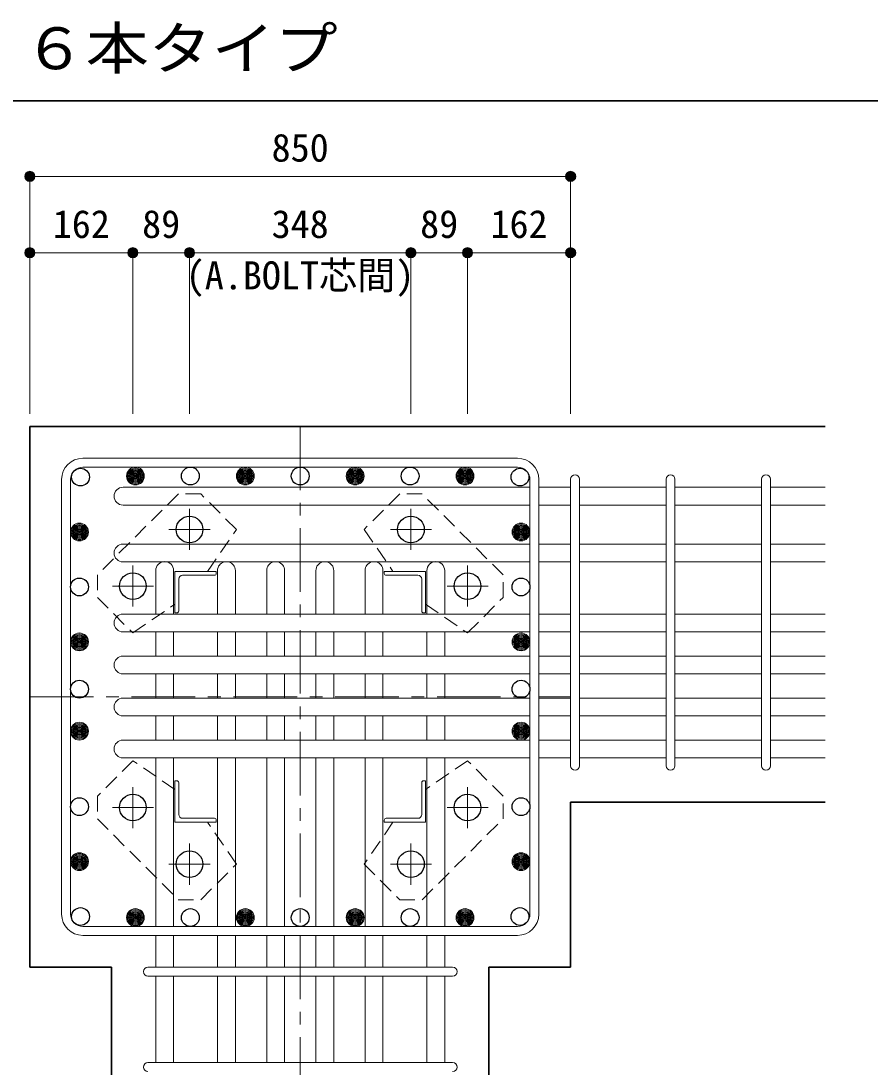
# Model space of a CAD drawing. Units: millimetres at full size, sheet at 1:20. Extents: x -3982 to 3969, y -2797 to 2801.
# Drawn here: x 39 to 1374, y -1667 to -22 of the extents above; entities that cross this region are included whole.
import ezdxf
from ezdxf.enums import TextEntityAlignment as Align

# ---------------------------------------------------------------- set-up
doc = ezdxf.new("R2010")
doc.units = ezdxf.units.MM
doc.header["$LTSCALE"] = 20
doc.header["$PDMODE"] = 32
doc.header["$PDSIZE"] = 12
doc.linetypes.add('CHAIN1', pattern=[8, 5, -1, 1, -1])
doc.linetypes.add('DASHED1', pattern=[1.8, 1.2, -0.6])
for name, color, linetype, lineweight in [('6-1_躯体線', 2, 'Continuous', 35), ('6-2_A.Bolt_', 4, 'Continuous', 9), ('6-3_柱型主筋', 4, 'Continuous', 9), ('6-4_フープ', 7, 'Continuous', 18), ('6-5_梁主筋', 7, 'Continuous', 18), ('6-6_S.T.P.', 7, 'Continuous', 18), ('6-7_文字', 7, 'Continuous', 18), ('6-9', 4, 'DASHED1', 9), ('6-D_寸法', 4, 'Continuous', 9), ('F-0_枠', 6, 'Continuous', 40)]:
    doc.layers.add(name, color=color, linetype=linetype, lineweight=lineweight)
doc.styles.add('ＭＳ ゴシック', font='')
doc.styles.get('ＭＳ ゴシック').set_extended_font_data('MS Gothic')

msp = doc.modelspace()

# ---------------------------------------------------------------- linework, layer by layer
at = {"layer": '6-1_躯体線'}
for p, q in [((1303.29, -659.67), (53.29, -659.67)), ((53.29, -1509.67), (53.29, -659.67)), ((1303.29, -659.67), (53.29, -659.67)), ((1303.29, -1250.17), (903.29, -1250.17)), ((903.29, -1509.67), (903.29, -1250.17)), ((181.79, -1509.67), (53.29, -1509.67)), ((181.79, -1909.67), (181.79, -1509.67)), ((774.79, -1909.67), (774.79, -1509.67)), ((903.29, -1509.67), (774.79, -1509.67))]:
    msp.add_line(p, q, dxfattribs=at)
at = {"layer": '6-2_A.Bolt_', "linetype": 'CHAIN1'}
for p, q in [((304.29, -853.87), (304.29, -789.37)), ((652.29, -853.87), (652.29, -789.37)), ((336.49, -821.67), (271.99, -821.67)), ((620.09, -821.67), (684.59, -821.67)), ((215.29, -942.87), (215.29, -878.37)), ((741.29, -942.87), (741.29, -878.37)), ((247.49, -910.67), (182.99, -910.67)), ((709.09, -910.67), (773.59, -910.67)), ((215.29, -1226.47), (215.29, -1290.97)), ((741.29, -1226.47), (741.29, -1290.97)), ((247.49, -1258.67), (182.99, -1258.67)), ((709.09, -1258.67), (773.59, -1258.67)), ((304.29, -1315.47), (304.29, -1379.97)), ((652.29, -1315.47), (652.29, -1379.97)), ((336.49, -1347.67), (271.99, -1347.67)), ((620.09, -1347.67), (684.59, -1347.67))]:
    msp.add_line(p, q, dxfattribs=at)
at = {"layer": '6-2_A.Bolt_'}
for p, q in [((281.29, -952.67), (281.29, -887.67)), ((346.29, -887.67), (281.29, -887.67)), ((346.29, -887.67), (346.29, -890.67)), ((610.29, -887.67), (610.29, -890.67)), ((610.29, -887.67), (675.29, -887.67)), ((675.29, -952.67), (675.29, -887.67)), ((287.29, -899.67), (287.29, -949.67)), ((293.29, -893.67), (343.29, -893.67)), ((663.29, -893.67), (613.29, -893.67)), ((669.29, -899.67), (669.29, -949.67)), ((281.29, -952.67), (284.29, -952.67)), ((675.29, -952.67), (672.29, -952.67)), ((281.29, -1216.67), (284.29, -1216.67)), ((281.29, -1216.67), (281.29, -1281.67)), ((675.29, -1216.67), (672.29, -1216.67)), ((675.29, -1216.67), (675.29, -1281.67)), ((287.29, -1269.67), (287.29, -1219.67)), ((669.29, -1269.67), (669.29, -1219.67)), ((346.29, -1281.67), (281.29, -1281.67)), ((293.29, -1275.67), (343.29, -1275.67)), ((346.29, -1281.67), (346.29, -1278.67)), ((610.29, -1281.67), (610.29, -1278.67)), ((610.29, -1281.67), (675.29, -1281.67)), ((663.29, -1275.67), (613.29, -1275.67))]:
    msp.add_line(p, q, dxfattribs=at)
at = {"layer": '6-2_A.Bolt_', "color": 3, "lineweight": 25}
for centre in [(304.29, -821.67), (652.29, -821.67), (215.29, -910.67), (741.29, -910.67), (215.29, -1258.67), (741.29, -1258.67), (304.29, -1347.67), (652.29, -1347.67)]:
    msp.add_circle(centre, 21, dxfattribs=at)
at = {"layer": '6-2_A.Bolt_'}
for centre, radius, start, end in [((293.29, -899.67), 6, 90, 180), ((343.29, -890.67), 3, 270, 0), ((613.29, -890.67), 3, 180, 270), ((663.29, -899.67), 6, 0, 90), ((284.29, -949.67), 3, 270, 0), ((672.29, -949.67), 3, 180, 270), ((284.29, -1219.67), 3, 0, 90), ((672.29, -1219.67), 3, 90, 180), ((293.29, -1269.67), 6, 180, 270), ((343.29, -1278.67), 3, 0, 90), ((613.29, -1278.67), 3, 90, 180), ((663.29, -1269.67), 6, 270, 0)]:
    msp.add_arc(centre, radius, start, end, dxfattribs=at)
at = {"layer": '6-3_柱型主筋', "color": 3, "lineweight": 25}
for centre in [(132.9, -739.28), (305.6, -737.67), (478.29, -737.67), (650.99, -737.67), (823.68, -739.28), (131.29, -911.98), (825.29, -911.98), (131.29, -1072.67), (825.29, -1072.67), (131.29, -1257.37), (825.29, -1257.37), (132.9, -1430.06), (305.6, -1431.67), (478.29, -1431.67), (650.99, -1431.67), (823.68, -1430.06)]:
    msp.add_circle(centre, 14, dxfattribs=at)
at = {"layer": '6-3_柱型主筋'}
for centre, radius in [((219.25, -737.67), 14), ((219.25, -737.67), 12.5), ((219.25, -737.67), 11), ((219.25, -737.67), 9.5), ((219.25, -737.67), 8), ((219.25, -737.67), 6.5), ((219.25, -737.67), 5), ((219.25, -737.67), 3.5), ((219.25, -737.67), 2), ((219.25, -737.67), 0.5), ((391.94, -737.67), 14), ((391.94, -737.67), 12.5), ((391.94, -737.67), 11), ((391.94, -737.67), 9.5), ((391.94, -737.67), 8), ((391.94, -737.67), 6.5), ((391.94, -737.67), 5), ((391.94, -737.67), 3.5), ((391.94, -737.67), 2), ((391.94, -737.67), 0.5), ((564.64, -737.67), 14), ((564.64, -737.67), 12.5), ((564.64, -737.67), 11), ((564.64, -737.67), 9.5), ((564.64, -737.67), 8), ((564.64, -737.67), 6.5), ((564.64, -737.67), 5), ((564.64, -737.67), 3.5), ((564.64, -737.67), 2), ((564.64, -737.67), 0.5), ((737.33, -737.67), 14), ((737.33, -737.67), 12.5), ((737.33, -737.67), 11), ((737.33, -737.67), 9.5), ((737.33, -737.67), 8), ((737.33, -737.67), 6.5), ((737.33, -737.67), 5), ((737.33, -737.67), 3.5), ((737.33, -737.67), 2), ((737.33, -737.67), 0.5), ((131.29, -825.63), 14), ((131.29, -825.63), 12.5), ((131.29, -825.63), 11), ((131.29, -825.63), 9.5), ((131.29, -825.63), 8), ((131.29, -825.63), 6.5), ((131.29, -825.63), 5), ((131.29, -825.63), 3.5), ((825.29, -825.63), 14), ((825.29, -825.63), 12.5), ((825.29, -825.63), 11), ((825.29, -825.63), 9.5), ((825.29, -825.63), 8), ((825.29, -825.63), 6.5), ((825.29, -825.63), 5), ((825.29, -825.63), 3.5), ((131.29, -825.63), 2), ((131.29, -825.63), 0.5), ((825.29, -825.63), 2), ((825.29, -825.63), 0.5), ((131.29, -998.32), 14), ((131.29, -998.32), 12.5), ((825.29, -998.32), 14), ((825.29, -998.32), 12.5), ((131.29, -998.32), 11), ((131.29, -998.32), 9.5), ((131.29, -998.32), 8), ((131.29, -998.32), 6.5), ((131.29, -998.32), 5), ((131.29, -998.32), 3.5), ((131.29, -998.32), 2), ((131.29, -998.32), 0.5), ((825.29, -998.32), 11), ((825.29, -998.32), 9.5), ((825.29, -998.32), 8), ((825.29, -998.32), 6.5), ((825.29, -998.32), 5), ((825.29, -998.32), 3.5), ((825.29, -998.32), 2), ((825.29, -998.32), 0.5), ((131.29, -1138.67), 14), ((131.29, -1138.67), 12.5), ((131.29, -1138.67), 11), ((131.29, -1138.67), 9.5), ((131.29, -1138.67), 8), ((131.29, -1138.67), 6.5), ((131.29, -1138.67), 5), ((825.29, -1138.67), 14), ((825.29, -1138.67), 12.5), ((825.29, -1138.67), 11), ((825.29, -1138.67), 9.5), ((825.29, -1138.67), 8), ((825.29, -1138.67), 6.5), ((825.29, -1138.67), 5), ((131.29, -1138.67), 3.5), ((131.29, -1138.67), 2), ((131.29, -1138.67), 0.5), ((825.29, -1138.67), 3.5), ((825.29, -1138.67), 2), ((825.29, -1138.67), 0.5), ((131.29, -1343.71), 14), ((131.29, -1343.71), 12.5), ((825.29, -1343.71), 14), ((825.29, -1343.71), 12.5), ((131.29, -1343.71), 11), ((131.29, -1343.71), 9.5), ((131.29, -1343.71), 8), ((131.29, -1343.71), 6.5), ((131.29, -1343.71), 5), ((131.29, -1343.71), 3.5), ((131.29, -1343.71), 2), ((131.29, -1343.71), 0.5), ((825.29, -1343.71), 11), ((825.29, -1343.71), 9.5), ((825.29, -1343.71), 8), ((825.29, -1343.71), 6.5), ((825.29, -1343.71), 5), ((825.29, -1343.71), 3.5), ((825.29, -1343.71), 2), ((825.29, -1343.71), 0.5), ((219.25, -1431.67), 14), ((219.25, -1431.67), 12.5), ((219.25, -1431.67), 11), ((219.25, -1431.67), 9.5), ((219.25, -1431.67), 8), ((219.25, -1431.67), 6.5), ((219.25, -1431.67), 5), ((219.25, -1431.67), 3.5), ((219.25, -1431.67), 2), ((391.94, -1431.67), 14), ((391.94, -1431.67), 12.5), ((391.94, -1431.67), 11), ((391.94, -1431.67), 9.5), ((391.94, -1431.67), 8), ((391.94, -1431.67), 6.5), ((391.94, -1431.67), 5), ((391.94, -1431.67), 3.5), ((391.94, -1431.67), 2), ((564.64, -1431.67), 14), ((564.64, -1431.67), 12.5), ((564.64, -1431.67), 11), ((564.64, -1431.67), 9.5), ((564.64, -1431.67), 8), ((564.64, -1431.67), 6.5), ((564.64, -1431.67), 5), ((564.64, -1431.67), 3.5), ((564.64, -1431.67), 2), ((737.33, -1431.67), 14), ((737.33, -1431.67), 12.5), ((737.33, -1431.67), 11), ((737.33, -1431.67), 9.5), ((737.33, -1431.67), 8), ((737.33, -1431.67), 6.5), ((737.33, -1431.67), 5), ((737.33, -1431.67), 3.5), ((737.33, -1431.67), 2), ((219.25, -1431.67), 0.5), ((391.94, -1431.67), 0.5), ((564.64, -1431.67), 0.5), ((737.33, -1431.67), 0.5)]:
    msp.add_circle(centre, radius, dxfattribs=at)
at = {"layer": '6-4_フープ'}
for p, q in [((819.79, -709.67), (136.79, -709.67)), ((819.79, -723.67), (136.79, -723.67)), ((103.29, -1426.17), (103.29, -743.17)), ((117.29, -1426.17), (117.29, -743.17)), ((839.29, -1426.17), (839.29, -743.17)), ((853.29, -1426.17), (853.29, -743.17)), ((819.79, -1445.67), (136.79, -1445.67)), ((819.79, -1459.67), (136.79, -1459.67))]:
    msp.add_line(p, q, dxfattribs=at)
for centre, radius, start, end in [((136.79, -743.17), 33.5, 90, 180), ((819.79, -743.17), 33.5, 0, 90), ((136.79, -743.17), 19.5, 90, 180), ((819.79, -743.17), 19.5, 0, 90), ((136.79, -1426.17), 33.5, 180, 270), ((136.79, -1426.17), 19.5, 180, 270), ((819.79, -1426.17), 33.5, 270, 0), ((819.79, -1426.17), 19.5, 270, 0)]:
    msp.add_arc(centre, radius, start, end, dxfattribs=at)
at = {"layer": '6-5_梁主筋'}
for p, q in [((199.79, -755.28), (839.29, -755.28)), ((903.29, -755.28), (853.29, -755.28)), ((1053.29, -755.28), (917.29, -755.28)), ((1203.29, -755.28), (1067.29, -755.28)), ((1303.29, -755.28), (1217.29, -755.28)), ((199.79, -783.28), (839.29, -783.28)), ((903.29, -783.28), (853.29, -783.28)), ((1053.29, -783.28), (917.29, -783.28)), ((1203.29, -783.28), (1067.29, -783.28)), ((1303.29, -783.28), (1217.29, -783.28)), ((199.79, -844.67), (839.29, -844.67)), ((903.29, -844.67), (853.29, -844.67)), ((1053.29, -844.67), (917.29, -844.67)), ((1203.29, -844.67), (1067.29, -844.67)), ((1303.29, -844.67), (1217.29, -844.67)), ((199.79, -872.67), (839.29, -872.67)), ((251.29, -886.17), (251.29, -954.67)), ((279.29, -886.17), (279.29, -954.67)), ((348.29, -886.17), (348.29, -954.67)), ((376.29, -886.17), (376.29, -954.67)), ((425.62, -886.17), (425.62, -954.67)), ((453.62, -886.17), (453.62, -954.67)), ((502.96, -886.17), (502.96, -954.67)), ((530.96, -886.17), (530.96, -954.67)), ((580.29, -886.17), (580.29, -954.67)), ((608.29, -886.17), (608.29, -954.67)), ((677.29, -886.17), (677.29, -954.67)), ((705.29, -886.17), (705.29, -954.67)), ((903.29, -872.67), (853.29, -872.67)), ((1053.29, -872.67), (917.29, -872.67)), ((1203.29, -872.67), (1067.29, -872.67)), ((1303.29, -872.67), (1217.29, -872.67)), ((839.29, -954.67), (199.29, -954.67)), ((903.29, -954.67), (853.29, -954.67)), ((1053.29, -954.67), (917.29, -954.67)), ((1203.29, -954.67), (1067.29, -954.67)), ((1303.29, -954.67), (1217.29, -954.67)), ((839.29, -982.67), (199.29, -982.67)), ((251.29, -982.67), (251.29, -1020.67)), ((279.29, -982.67), (279.29, -1020.67)), ((348.29, -1020.67), (348.29, -982.67)), ((376.29, -1020.67), (376.29, -982.67)), ((425.62, -1020.67), (425.62, -982.67)), ((453.62, -1020.67), (453.62, -982.67)), ((502.96, -1020.67), (502.96, -982.67)), ((530.96, -1020.67), (530.96, -982.67)), ((580.29, -1020.67), (580.29, -982.67)), ((608.29, -1020.67), (608.29, -982.67)), ((677.29, -1020.67), (677.29, -982.67)), ((705.29, -1020.67), (705.29, -982.67)), ((903.29, -982.67), (853.29, -982.67)), ((1053.29, -982.67), (917.29, -982.67)), ((1203.29, -982.67), (1067.29, -982.67)), ((1303.29, -982.67), (1217.29, -982.67)), ((839.29, -1020.67), (199.29, -1020.67)), ((903.29, -1020.67), (853.29, -1020.67)), ((1053.29, -1020.67), (917.29, -1020.67)), ((1203.29, -1020.67), (1067.29, -1020.67)), ((1303.29, -1020.67), (1217.29, -1020.67)), ((839.29, -1048.67), (199.29, -1048.67)), ((251.29, -1048.67), (251.29, -1086.67)), ((279.29, -1048.67), (279.29, -1086.67)), ((348.29, -1048.67), (348.29, -1086.67)), ((376.29, -1048.67), (376.29, -1086.67)), ((425.62, -1048.67), (425.62, -1086.67)), ((453.62, -1048.67), (453.62, -1086.67)), ((502.96, -1048.67), (502.96, -1086.67)), ((530.96, -1048.67), (530.96, -1086.67)), ((580.29, -1048.67), (580.29, -1086.67)), ((608.29, -1048.67), (608.29, -1086.67)), ((677.29, -1048.67), (677.29, -1086.67)), ((705.29, -1048.67), (705.29, -1086.67)), ((903.29, -1048.67), (853.29, -1048.67)), ((1053.29, -1048.67), (917.29, -1048.67)), ((1203.29, -1048.67), (1067.29, -1048.67)), ((1303.29, -1048.67), (1217.29, -1048.67)), ((839.29, -1086.67), (199.29, -1086.67)), ((903.29, -1086.67), (853.29, -1086.67)), ((1053.29, -1086.67), (917.29, -1086.67)), ((1203.29, -1086.67), (1067.29, -1086.67)), ((1303.29, -1086.67), (1217.29, -1086.67)), ((839.29, -1114.67), (199.29, -1114.67)), ((251.29, -1114.67), (251.29, -1152.67)), ((279.29, -1114.67), (279.29, -1152.67)), ((348.29, -1114.67), (348.29, -1152.67)), ((376.29, -1114.67), (376.29, -1152.67)), ((425.62, -1114.67), (425.62, -1152.67)), ((453.62, -1114.67), (453.62, -1152.67)), ((502.96, -1114.67), (502.96, -1152.67)), ((530.96, -1114.67), (530.96, -1152.67)), ((580.29, -1114.67), (580.29, -1152.67)), ((608.29, -1114.67), (608.29, -1152.67)), ((677.29, -1114.67), (677.29, -1152.67)), ((705.29, -1114.67), (705.29, -1152.67)), ((903.29, -1114.67), (853.29, -1114.67)), ((1053.29, -1114.67), (917.29, -1114.67)), ((1203.29, -1114.67), (1067.29, -1114.67)), ((1303.29, -1114.67), (1217.29, -1114.67)), ((839.29, -1152.67), (199.29, -1152.67)), ((903.29, -1152.67), (853.29, -1152.67)), ((1053.29, -1152.67), (917.29, -1152.67)), ((1203.29, -1152.67), (1067.29, -1152.67)), ((1303.29, -1152.67), (1217.29, -1152.67)), ((839.29, -1180.67), (199.29, -1180.67)), ((251.29, -1180.67), (251.29, -1445.67)), ((279.29, -1180.67), (279.29, -1445.67)), ((348.29, -1180.67), (348.29, -1445.67)), ((376.29, -1180.67), (376.29, -1445.67)), ((425.62, -1180.67), (425.62, -1445.67)), ((453.62, -1180.67), (453.62, -1445.67)), ((502.96, -1180.67), (502.96, -1445.67)), ((530.96, -1180.67), (530.96, -1445.67)), ((580.29, -1180.67), (580.29, -1445.67)), ((608.29, -1180.67), (608.29, -1445.67)), ((677.29, -1180.67), (677.29, -1445.67)), ((705.29, -1180.67), (705.29, -1445.67)), ((903.29, -1180.67), (853.29, -1180.67)), ((1053.29, -1180.67), (917.29, -1180.67)), ((1203.29, -1180.67), (1067.29, -1180.67)), ((1303.29, -1180.67), (1217.29, -1180.67)), ((251.29, -1459.67), (251.29, -1509.67)), ((279.29, -1459.67), (279.29, -1509.67)), ((348.29, -1459.67), (348.29, -1509.67)), ((376.29, -1459.67), (376.29, -1509.67)), ((425.62, -1459.67), (425.62, -1509.67)), ((453.62, -1459.67), (453.62, -1509.67)), ((502.96, -1459.67), (502.96, -1509.67)), ((530.96, -1459.67), (530.96, -1509.67)), ((580.29, -1459.67), (580.29, -1509.67)), ((608.29, -1459.67), (608.29, -1509.67)), ((677.29, -1459.67), (677.29, -1509.67)), ((705.29, -1459.67), (705.29, -1509.67)), ((251.29, -1523.67), (251.29, -1659.67)), ((279.29, -1523.67), (279.29, -1659.67)), ((348.29, -1523.67), (348.29, -1659.67)), ((376.29, -1523.67), (376.29, -1659.67)), ((425.62, -1523.67), (425.62, -1659.67)), ((453.62, -1523.67), (453.62, -1659.67)), ((502.96, -1523.67), (502.96, -1659.67)), ((530.96, -1523.67), (530.96, -1659.67)), ((580.29, -1523.67), (580.29, -1659.67)), ((608.29, -1523.67), (608.29, -1659.67)), ((677.29, -1523.67), (677.29, -1659.67)), ((705.29, -1523.67), (705.29, -1659.67))]:
    msp.add_line(p, q, dxfattribs=at)
for centre, start, end in [((199.79, -769.28), 90, 180), ((199.79, -769.28), 180, 270), ((199.79, -858.67), 90, 180), ((199.79, -858.67), 180, 270), ((265.29, -886.17), 90, 180), ((265.29, -886.17), 0, 90), ((362.29, -886.17), 105.36345, 180), ((362.29, -886.17), 0, 74.63655), ((439.62, -886.17), 105.36345, 180), ((439.62, -886.17), 0, 74.63655), ((516.96, -886.17), 105.36345, 180), ((516.96, -886.17), 0, 74.63655), ((594.29, -886.17), 105.36345, 180), ((594.29, -886.17), 0, 74.63655), ((691.29, -886.17), 90, 180), ((691.29, -886.17), 0, 90), ((199.79, -968.67), 90, 180), ((199.79, -968.67), 180, 270), ((199.79, -1034.67), 90, 180), ((199.79, -1034.67), 180, 270), ((199.79, -1100.67), 90, 180), ((199.79, -1100.67), 180, 270), ((199.79, -1166.67), 90, 180), ((199.79, -1166.67), 180, 270)]:
    msp.add_arc(centre, 14, start, end, dxfattribs=at)
at = {"layer": '6-6_S.T.P.'}
for p, q in [((903.29, -1193.17), (903.29, -742.78)), ((903.29, -1193.17), (903.29, -743.17)), ((903.29, -1193.17), (903.29, -743.17)), ((903.29, -1193.17), (903.29, -743.17)), ((917.29, -1193.17), (917.29, -742.78)), ((917.29, -1193.17), (917.29, -743.17)), ((917.29, -1193.17), (917.29, -743.17)), ((917.29, -1193.17), (917.29, -743.17)), ((1053.29, -1193.17), (1053.29, -742.78)), ((1067.29, -1193.17), (1067.29, -742.78)), ((1203.29, -1193.17), (1203.29, -742.78)), ((1217.29, -1193.17), (1217.29, -742.78)), ((238.79, -1509.67), (717.4, -1509.67)), ((238.79, -1523.67), (717.4, -1523.67)), ((238.79, -1659.67), (717.4, -1659.67))]:
    msp.add_line(p, q, dxfattribs=at)
for centre, start, end in [((910.29, -742.78), 0, 180), ((910.29, -742.78), 0, 180), ((910.29, -742.78), 0, 180), ((910.29, -742.78), 0, 180), ((1060.29, -742.78), 0, 180), ((1210.29, -742.78), 0, 180), ((910.29, -1193.17), 180, 0), ((910.29, -1193.17), 180, 0), ((910.29, -1193.17), 180, 0), ((910.29, -1193.17), 180, 0), ((1060.29, -1193.17), 180, 0), ((1210.29, -1193.17), 180, 0), ((238.79, -1516.67), 90, 270), ((238.79, -1516.67), 90, 270), ((238.79, -1516.67), 90, 270), ((238.79, -1516.67), 90, 270), ((717.79, -1516.67), 270, 90), ((717.79, -1516.67), 270, 90), ((717.79, -1516.67), 270, 90), ((717.79, -1516.67), 270, 90), ((238.79, -1666.67), 90, 270), ((717.79, -1666.67), 270, 90)]:
    msp.add_arc(centre, 7, start, end, dxfattribs=at)
at = {"layer": '6-9'}
for p, q in [((332.52, -887.67), (377.89, -821.67)), ((578.69, -821.57), (623.98, -887.67)), ((215.19, -984.27), (281.29, -938.98)), ((675.29, -938.9), (741.29, -984.27)), ((281.29, -1230.45), (215.29, -1185.07)), ((741.39, -1185.07), (675.29, -1230.36)), ((377.89, -1347.77), (332.6, -1281.67)), ((624.07, -1281.67), (578.69, -1347.67))]:
    msp.add_line(p, q, dxfattribs=at)
for points in [[(286.69, -765.77), (159.39, -893.07), (159.39, -928.37), (215.19, -984.27)], [(377.89, -821.67), (321.99, -765.77), (286.69, -765.77)], [(797.19, -893.07), (669.89, -765.77), (634.59, -765.77), (578.69, -821.57)], [(741.29, -984.27), (797.19, -928.37), (797.19, -893.07)], [(215.29, -1185.07), (159.39, -1240.97), (159.39, -1276.27)], [(669.89, -1403.57), (797.19, -1276.27), (797.19, -1240.97), (741.39, -1185.07)], [(159.39, -1276.27), (286.69, -1403.57), (321.99, -1403.57), (377.89, -1347.77)], [(578.69, -1347.67), (634.59, -1403.57), (669.89, -1403.57)]]:
    msp.add_lwpolyline(points, dxfattribs=at)
at = {"layer": '6-D_寸法'}
for p, q in [((53.29, -266.65), (903.29, -266.65)), ((903.29, -266.65), (903.29, -386.65)), ((53.29, -386.65), (215.29, -386.65)), ((215.29, -386.65), (215.29, -639.67)), ((215.29, -386.65), (304.29, -386.65)), ((304.29, -386.65), (304.29, -639.67)), ((304.29, -386.65), (652.29, -386.65)), ((652.29, -386.65), (652.29, -639.67)), ((652.29, -386.65), (741.29, -386.65)), ((741.29, -386.65), (741.29, -639.67)), ((741.29, -386.65), (903.29, -386.65)), ((903.29, -386.65), (903.29, -639.67))]:
    msp.add_line(p, q, dxfattribs=at)
at = {"layer": '6-D_寸法', "linetype": 'CHAIN1'}
for p, q in [((478.29, -659.67), (478.29, -1909.67)), ((53.29, -1084.67), (903.29, -1084.67))]:
    msp.add_line(p, q, dxfattribs=at)
at = {"layer": '6-D_寸法'}
msp.add_lwpolyline([(53.29, -266.65), (53.29, -386.65), (53.29, -639.67)], dxfattribs=at)
for centre, radius in [((53.29, -266.65), 8), ((53.29, -266.65), 7.2), ((53.29, -266.65), 6.4), ((53.29, -266.65), 5.6), ((53.29, -266.65), 4.8), ((53.29, -266.65), 4), ((903.29, -266.65), 8), ((903.29, -266.65), 7.2), ((903.29, -266.65), 6.4), ((903.29, -266.65), 5.6), ((903.29, -266.65), 4.8), ((903.29, -266.65), 4), ((53.29, -266.65), 3.2), ((53.29, -266.65), 2.4), ((53.29, -266.65), 1.6), ((53.29, -266.65), 0.8), ((903.29, -266.65), 3.2), ((903.29, -266.65), 2.4), ((903.29, -266.65), 1.6), ((903.29, -266.65), 0.8), ((53.29, -386.65), 8), ((53.29, -386.65), 7.2), ((53.29, -386.65), 6.4), ((53.29, -386.65), 5.6), ((53.29, -386.65), 4.8), ((53.29, -386.65), 4), ((53.29, -386.65), 3.2), ((53.29, -386.65), 2.4), ((53.29, -386.65), 1.6), ((53.29, -386.65), 0.8), ((215.29, -386.65), 8), ((215.29, -386.65), 7.2), ((215.29, -386.65), 6.4), ((215.29, -386.65), 5.6), ((215.29, -386.65), 4.8), ((215.29, -386.65), 4), ((215.29, -386.65), 3.2), ((215.29, -386.65), 2.4), ((215.29, -386.65), 1.6), ((215.29, -386.65), 0.8), ((304.29, -386.65), 8), ((304.29, -386.65), 7.2), ((304.29, -386.65), 6.4), ((304.29, -386.65), 5.6), ((304.29, -386.65), 4.8), ((304.29, -386.65), 4), ((304.29, -386.65), 3.2), ((304.29, -386.65), 2.4), ((304.29, -386.65), 1.6), ((304.29, -386.65), 0.8), ((652.29, -386.65), 8), ((652.29, -386.65), 7.2), ((652.29, -386.65), 6.4), ((652.29, -386.65), 5.6), ((652.29, -386.65), 4.8), ((652.29, -386.65), 4), ((652.29, -386.65), 3.2), ((652.29, -386.65), 2.4), ((652.29, -386.65), 1.6), ((652.29, -386.65), 0.8), ((741.29, -386.65), 8), ((741.29, -386.65), 7.2), ((741.29, -386.65), 6.4), ((741.29, -386.65), 5.6), ((741.29, -386.65), 4.8), ((741.29, -386.65), 4), ((741.29, -386.65), 3.2), ((741.29, -386.65), 2.4), ((741.29, -386.65), 1.6), ((741.29, -386.65), 0.8), ((903.29, -386.65), 8), ((903.29, -386.65), 7.2), ((903.29, -386.65), 6.4), ((903.29, -386.65), 5.6), ((903.29, -386.65), 4.8), ((903.29, -386.65), 4), ((903.29, -386.65), 3.2), ((903.29, -386.65), 2.4), ((903.29, -386.65), 1.6), ((903.29, -386.65), 0.8)]:
    msp.add_circle(centre, radius, dxfattribs=at)
at = {"layer": '6-D_寸法', "color": 7}
for p in [(53.29, -266.65), (903.29, -266.65), (53.29, -386.65), (215.29, -386.65), (304.29, -386.65), (652.29, -386.65), (741.29, -386.65), (903.29, -386.65)]:
    msp.add_point(p, dxfattribs=at)
at = {"layer": 'F-0_枠', "color": 2, "lineweight": 35}
msp.add_line((-3981.92, -148.03), (2482.4, -148.03), dxfattribs=at)

# ---------------------------------------------------------------- texts
at = {"layer": '6-7_文字', "color": 2, "style": 'ＭＳ ゴシック', "width": 1.1}
msp.add_text('\u3000\u3000基礎梁主筋\u3000６本タイプ', height=65.98, dxfattribs=at).set_placement((-749.76, -118.03), align=Align.BOTTOM_LEFT)
at = {"layer": '6-D_寸法', "style": 'ＭＳ ゴシック'}
for s, p in [('850', (433.29, -256.65)), ('162', (89.29, -376.65)), ('89', (229.79, -376.65)), ('348', (433.29, -376.65)), ('89', (666.79, -376.65)), ('162', (777.29, -376.65)), ('(A.BOLT芯間)', (298.29, -457.38))]:
    msp.add_text(s, height=43.99, dxfattribs=at).set_placement(p, align=Align.BOTTOM_LEFT)

doc.saveas('drawing.dxf')
